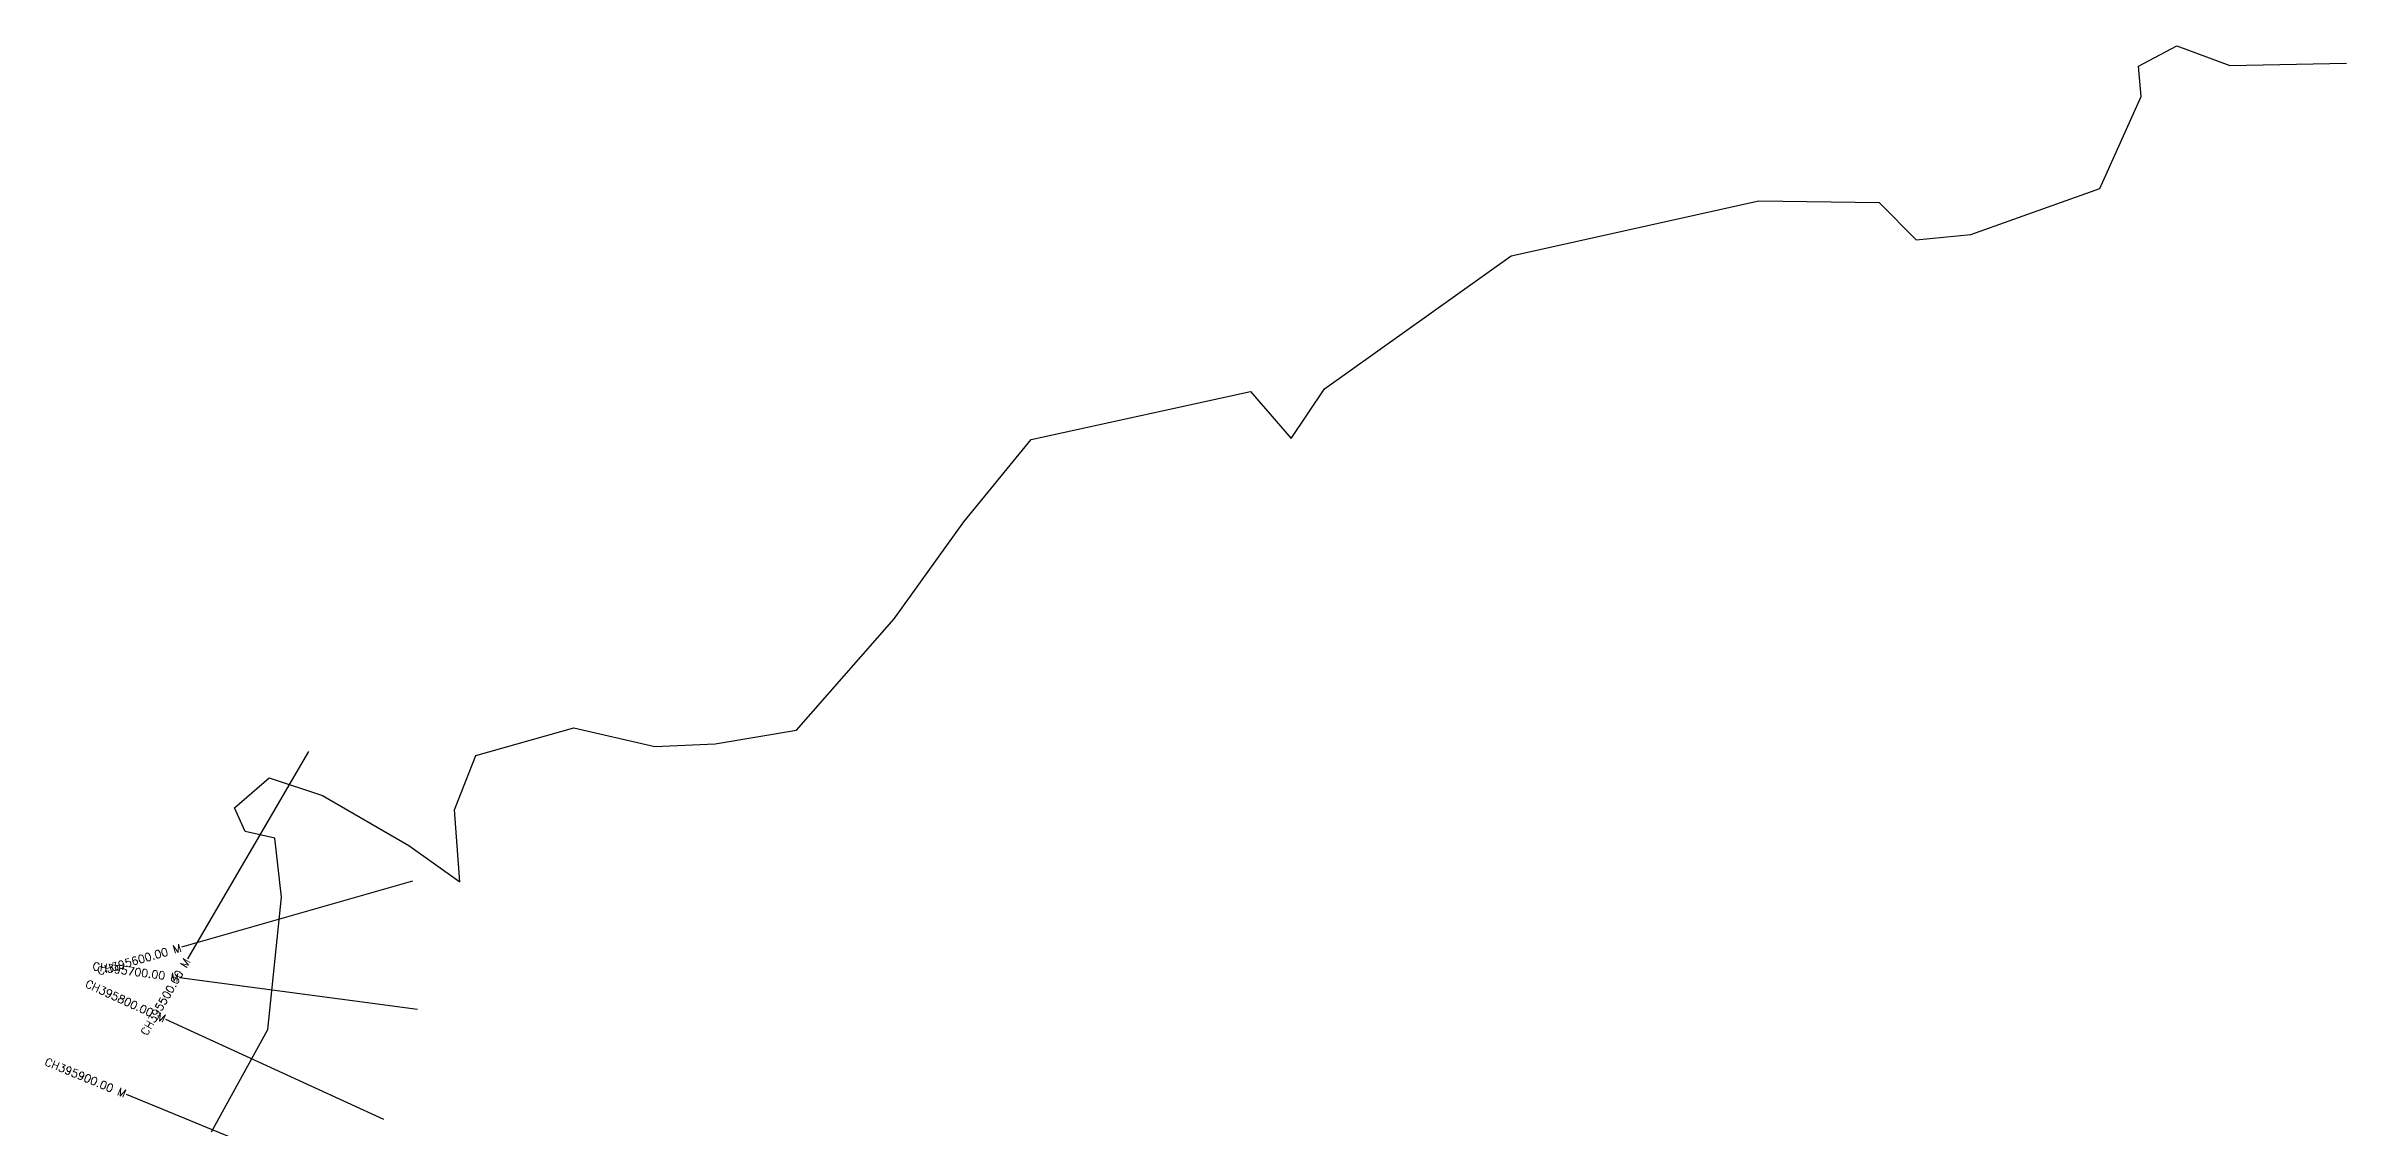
# Model space of a CAD drawing. Header units: metres. Extents: x 303676 to 308665, y 1944228 to 1947942.
# Drawn here: x 303699 to 306568, y 1946432 to 1947784 of the extents above; entities that cross this region are included whole.
import ezdxf
from ezdxf.enums import TextEntityAlignment as Align

# ---------------------------------------------------------------- set-up
doc = ezdxf.new("R2010")
doc.units = ezdxf.units.M
doc.header["$MEASUREMENT"] = 0
for name, color, linetype in [('CS', 134, 'Continuous'), ('CSMark', 6, 'Continuous'), ('village', 3, 'Continuous')]:
    doc.layers.add(name, color=color, linetype=linetype)
doc.styles.get("Standard").update_dxf_attribs({"font": 'simplex.shx'})

msp = doc.modelspace()

# ---------------------------------------------------------------- linework, layer by layer
at = {"layer": 'CS'}
for p, q in [((304027.6, 1946901.2), (303876.5, 1946642)), ((304157.4, 1946739.2), (303869, 1946656.4)), ((304163.6, 1946578.4), (303866.3, 1946618.3)), ((304121.8, 1946441), (303849.1, 1946566.1)), ((304077.4, 1946358.3), (303799.9, 1946472.5))]:
    msp.add_line(p, q, dxfattribs=at)
at = {"layer": 'village', "color": 3, "true_color": 0x00ff00}
msp.add_polyline3d([(303906.1, 1946425.6, 0), (303976.7, 1946553.6, 0), (303993.9, 1946719.2, 0), (303985.5, 1946792.9, 0), (303948.2, 1946801.3, 0), (303935, 1946830.7, 0), (303978.3, 1946868.1, 0), (304045.2, 1946846.1, 0), (304153, 1946783.5, 0), (304216.8, 1946738.1, 0), (304209.8, 1946828.1, 0), (304236.7, 1946896.4, 0), (304359.1, 1946930.9, 0), (304460.3, 1946907.4, 0), (304535.8, 1946910.8, 0), (304637.6, 1946927.8, 0), (304759.7, 1947067.2, 0), (304846.8, 1947188.6, 0), (304930.7, 1947291.5, 0), (305205, 1947351.4, 0), (305255.7, 1947292.6, 0), (305297.4, 1947354.8, 0), (305530.7, 1947520.9, 0), (305840.2, 1947589.6, 0), (305990.5, 1947587.7, 0), (306036.8, 1947541.1, 0), (306105.4, 1947547.6, 0), (306266.3, 1947605.2, 0), (306318.3, 1947720.3, 0), (306314.8, 1947758.2, 0), (306362.8, 1947783.5, 0), (306428.8, 1947759.2, 0), (306574.7, 1947762, 0)], dxfattribs=at)

# ---------------------------------------------------------------- texts
at = {"layer": 'CSMark'}
for s, rotation, p in [('CH395600.00 M', 16.025, (303868.1, 1946656.1)), ('CH395500.00 M', 59.7586, (303876, 1946641.2)), ('CH395800.00 M', 335.3488, (303848.2, 1946566.5)), ('CH395700.00 M', 352.3543, (303865.3, 1946618.5)), ('CH395900.00 M', 337.6343, (303799, 1946472.8))]:
    msp.add_text(s, height=10, rotation=rotation, dxfattribs=at).set_placement(p, align=Align.MIDDLE_RIGHT)

doc.saveas('drawing.dxf')
